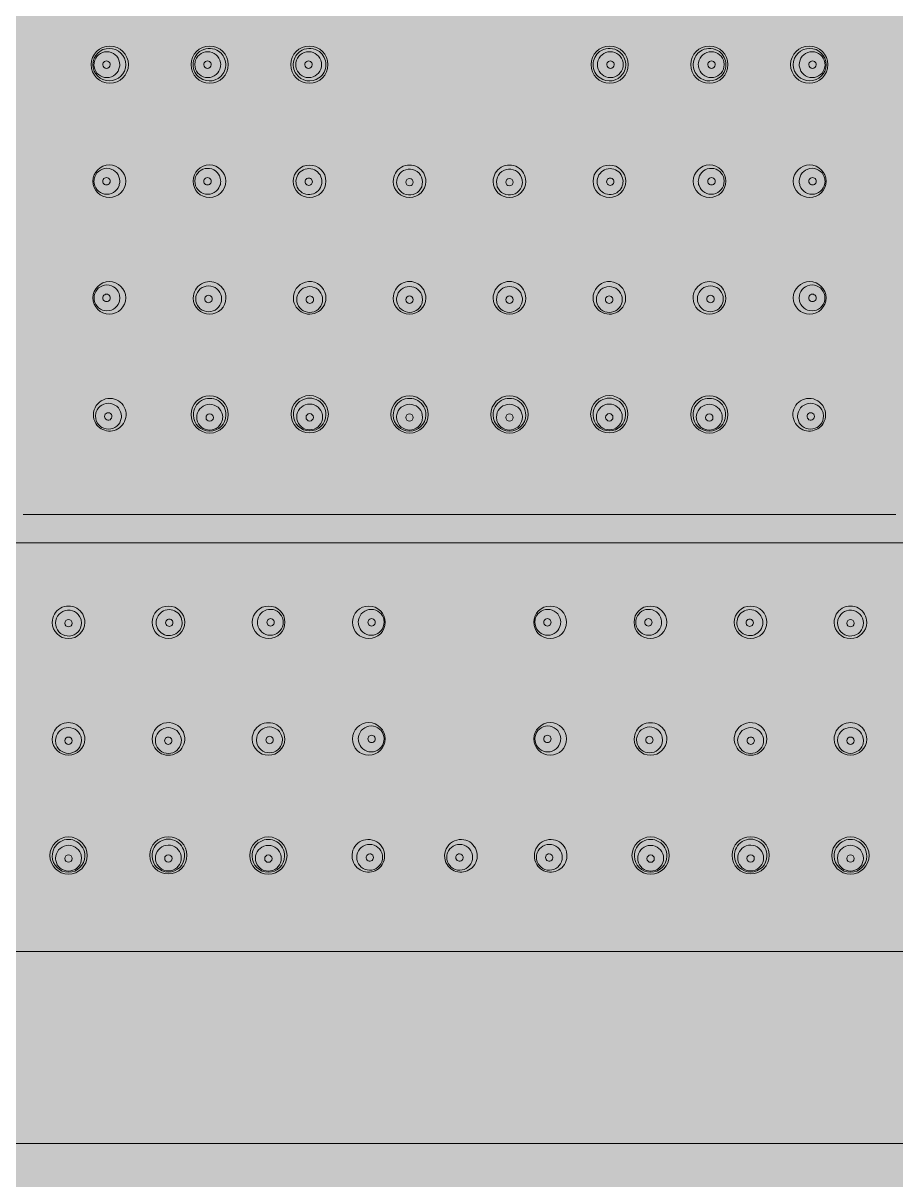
# Model space of a CAD drawing. Header units: metres. Extents: x 8 to 2416, y -346 to 476.
# Drawn here: x 134.5591 to 134.64, y -171.5554 to -171.4482 of the extents above; entities that cross this region are included whole.
import ezdxf

# ---------------------------------------------------------------- set-up
doc = ezdxf.new("R2010")
doc.units = ezdxf.units.M
doc.linetypes.add('0', pattern=[0])
doc.layers.get('0').update_dxf_attribs({"color": 250, "linetype": '0', "lineweight": 20})
doc.layers.add('baños', color=140, linetype='Continuous', lineweight=0)
doc.layers.add('SE-3', color=253, linetype='Continuous', lineweight=5)

# ---------------------------------------------------------------- blocks, each defined once
blk = doc.blocks.new('A$C3bae67db')
at = {"layer": 'baños'}
for p, q in [((0.05953425239812304, 0.05830626942536554), (0.1404660027303066, 0.05830626942536554)), ((0.05795743052766511, 0.05567756672882496), (0.1420428246007646, 0.05567756672882496))]:
    blk.add_line(p, q, dxfattribs=at)
for points in [[(0.2000001275641807, 0.2000000241799569), (1.275641352549428e-07, 0.2000000241799569), (1.275641352549428e-07, 2.417995403902751e-08), (0.2000001275641807, 2.417995403902751e-08)], [(0.1822216636463319, 0.1822215602621071), (0.01777859148198413, 0.1822215602621071), (0.01777859148198413, 0.0177784880978038), (0.1822216636463319, 0.0177784880978038)]]:
    blk.add_lwpolyline(points, close=True, dxfattribs=at)
for centre, radius in [((0.06756904067282221, 0.1000025628189221), 0.001726273626168971), ((0.0768350682250798, 0.1000025628189221), 0.001726273626168971), ((0.08607355345083079, 0.1000025633621178), 0.001726273626168971), ((0.1139267016775989, 0.1000025633621178), 0.001726273626168971), ((0.1231651869033499, 0.1000025628189221), 0.001726273626168971), ((0.1324312144556075, 0.1000025628189221), 0.001726273626168971), ((0.09537011069431856, 0.0891052716333931), 0.0003427381330779128), ((0.1046301444341111, 0.0891052716333931), 0.0003427381330779128), ((0.0768350682250798, 0.0675740050237934), 0.001726273626168971), ((0.0861115584927461, 0.06759639730619682), 0.001726273626168971), ((0.09536712332959496, 0.0675740050237934), 0.001726273626168971), ((0.1046331317988347, 0.0675740050237934), 0.001726273626168971), ((0.1138886966356836, 0.06759639730619682), 0.001726273626168971), ((0.1231651869033499, 0.0675740050237934), 0.001726273626168971), ((0.06374232382266065, 0.04822083048440717), 0.0003427381330779128), ((0.1362579313056553, 0.04822083048440717), 0.0003427381330779128), ((0.06374570612022445, 0.02668658888557829), 0.001726273626168971), ((0.07300127095707332, 0.0267089811679817), 0.001726273626168971), ((0.08227776122473962, 0.02668658888557829), 0.001726273626168971), ((0.1177224939035764, 0.02668658888557829), 0.001726273626168971), ((0.1269989841712427, 0.0267089811679817), 0.001726273626168971), ((0.1362545490080915, 0.02668658888557829), 0.001726273626168971)]:
    blk.add_circle(centre, radius, dxfattribs=at)
for centre, radius, start, end in [((0.06752492246909014, 0.09998721846408642), 0.00152379913724904, 0.4815084169714707, 179.5184915830285), ((0.06729974801027083, 0.1000101427001923), 0.001193729488785252, 359.5143326426547, 160.681163080058), ((0.07680050007337513, 0.1000014306518366), 0.001506514668338149, 126.6365019344265, 180.0534909585633), ((0.07665631512116988, 0.1000060685709556), 0.001197938431549503, 359.8323604302385, 160.4660116733307), ((0.07680935043521231, 0.0999902052850743), 0.00152080370815291, 62.66042759306035, 126.6516953464654), ((0.0768158139161983, 0.1000000324133552), 0.001509106328667489, 15.44699995191785, 62.70706108587409), ((0.08609280775971229, 0.1000000329565509), 0.001509106328667489, 117.2929389141259, 164.5530000480822), ((0.08601186279378226, 0.1000060691141798), 0.001197938431549503, 19.53398832666936, 180.1676395697615), ((0.08609927124069827, 0.09999020582829843), 0.00152080370815291, 53.34830465353465, 117.3395724069396), ((0.08610812160253545, 0.1000014311950324), 0.001506514668338149, 359.9465090414367, 53.3634980655735), ((0.1138921335258942, 0.1000014311950324), 0.001506514668338149, 126.6365019344265, 180.0534909585633), ((0.1139883923346474, 0.1000060691141798), 0.001197938431549503, 359.8323604302385, 160.4660116733307), ((0.1139009838877314, 0.09999020582829843), 0.00152080370815291, 62.66042759306035, 126.6516953464654), ((0.1139074473687174, 0.1000000329565509), 0.001509106328667489, 15.44699995191785, 62.70706108587409), ((0.1231844412122314, 0.1000000324133552), 0.001509106328667489, 117.2929389141259, 164.5530000480822), ((0.1233439400072598, 0.1000060685709556), 0.001197938431549503, 19.53398832666936, 180.1676395697615), ((0.1231909046932174, 0.0999902052850743), 0.00152080370815291, 53.34830465353465, 117.3395724069396), ((0.1231997550550545, 0.1000014306518366), 0.001506514668338149, 359.9465090414367, 53.3634980655735), ((0.1324753326595669, 0.09998721846408642), 0.00152379913724904, 0.4815084169714707, 179.5184915830285), ((0.1327005071181588, 0.1000101427001923), 0.001193729488785252, 19.31883691994197, 180.4856673573453), ((0.06752492246909014, 0.1000179995156927), 0.001523851350039296, 180.6758761340693, 359.3241238659307), ((0.0672976013526636, 0.09999550554436354), 0.001194191915340333, 179.7832012068268, 340.6623966942979), ((0.06733929721934828, 0.09999552636644893), 0.001235887417606161, 160.6482721695431, 179.7914807641896), ((0.06726274891474304, 0.1000045086041936), 0.0003407503923429775, 359.2459407059762, 180.7540592940236), ((0.06726274891474304, 0.1000005923474347), 0.0003407213562947965, 180.0955432162111, 359.9044567837889), ((0.06728559987385552, 0.1000025060600578), 0.001207837290240649, 340.537568001467, 359.8822677890739), ((0.07680047862771744, 0.1000036135259492), 0.001506496842203655, 180.1365117840078, 235.2142598131893), ((0.0766619757325202, 0.1000025931878596), 0.001204436081000226, 160.4002387764176, 180.1222094087611), ((0.07665547595178168, 0.09999905347057592), 0.001197933953633447, 179.9535721002179, 340.4661922248824), ((0.0766313511673502, 0.1000034532294691), 0.0003418063086853633, 359.4251909468629, 180.574809053137), ((0.0766313511673502, 0.1000016607745167), 0.0003417930261405343, 180.2743482528581, 359.7256517471419), ((0.07664981364308687, 0.1000025335788948), 0.001204434782080665, 340.4002334721913, 0.001426747796174793), ((0.07682200609218626, 0.100002391987168), 0.001502509496179472, 325.0549561738853, 15.42316380291073), ((0.08608661558372432, 0.1000023925303921), 0.001502509496179472, 164.5768361970892, 214.9450438261147), ((0.08601836427186527, 0.1000025341220905), 0.001204434782080665, 179.9985732522038, 199.5997665278087), ((0.08601270196317046, 0.09999905401377163), 0.001197933953633447, 199.5338077751176, 0.04642789978211763), ((0.0860008266408272, 0.1000034537726933), 0.0003418063086853633, 359.4251909468629, 180.574809053137), ((0.0860008266408272, 0.1000016613177408), 0.0003417930261405343, 180.2743482528581, 359.7256517471419), ((0.08610814304819314, 0.1000036140691734), 0.001506496842203655, 304.7857401868107, 359.8634882159906), ((0.08600620218243193, 0.1000025937310554), 0.001204436081000226, 359.8777905912389, 19.59976122358242), ((0.1138921120802365, 0.1000036140691734), 0.001506496842203655, 180.1365117840078, 235.2142598131893), ((0.1139940529459977, 0.1000025937310554), 0.001204436081000226, 160.4002387764176, 180.1222094087611), ((0.1139875531652592, 0.09999905401377163), 0.001197933953633447, 179.9535721002179, 340.4661922248824), ((0.1139994284876025, 0.1000034537726933), 0.0003418063086853633, 359.4251909468629, 180.574809053137), ((0.1139994284876025, 0.1000016613177408), 0.0003417930261405343, 180.2743482528581, 359.7256517471419), ((0.1139818908565644, 0.1000025341220905), 0.001204434782080665, 340.4002334721913, 0.001426747796174793), ((0.1139136395447053, 0.1000023925303921), 0.001502509496179472, 325.0549561738853, 15.42316380291073), ((0.1231782490362434, 0.100002391987168), 0.001502509496179472, 164.5768361970892, 214.9450438261147), ((0.1233504414853428, 0.1000025335788948), 0.001204434782080665, 179.9985732522038, 199.5997665278087), ((0.1233447791768754, 0.09999905347057592), 0.001197933953633447, 199.5338077751176, 0.04642789978211763), ((0.1233689039610795, 0.1000034532294691), 0.0003418063086853633, 359.4251909468629, 180.574809053137), ((0.1233689039610795, 0.1000016607745167), 0.0003417930261405343, 180.2743482528581, 359.7256517471419), ((0.1231997765007122, 0.1000036135259492), 0.001506496842203655, 304.7857401868107, 359.8634882159906), ((0.1233382793959095, 0.1000025931878596), 0.001204436081000226, 359.8777905912389, 19.59976122358242), ((0.1324753326595669, 0.1000179995156927), 0.001523851350039296, 180.6758761340693, 359.3241238659307), ((0.1327146552545742, 0.1000025060600578), 0.001207837290240649, 180.1177322109262, 199.462431998533), ((0.1327026537757661, 0.09999550554436354), 0.001194191915340333, 199.3376033057018, 0.2167987931731728), ((0.1327375062136866, 0.1000045086041936), 0.0003407503923429775, 359.2459407059762, 180.7540592940236), ((0.1327375062136866, 0.1000005923474347), 0.0003407213562947965, 180.0955432162111, 359.9044567837889), ((0.1326609579090814, 0.09999552636644893), 0.001235887417606161, 0.2085192358103739, 19.35172783045692), ((0.07680913716711757, 0.1000129524994904), 0.001519107682017091, 235.1470028587918, 325.0064798470243), ((0.08609948450879301, 0.1000129530427145), 0.001519107682017091, 214.9935201529758, 304.8529971412081), ((0.1139007706196367, 0.1000129530427145), 0.001519107682017091, 235.1470028587918, 325.0064798470243), ((0.1231911179613121, 0.1000129524994904), 0.001519107682017091, 214.9935201529758, 304.8529971412081), ((0.06752527882002823, 0.08917733031159258), 0.001523801172583426, 0.5747514779052038, 179.4262465459042), ((0.06730058426768437, 0.08919975367322053), 0.001193765215403577, 359.6365954075218, 160.6779287406165), ((0.07680929635802158, 0.08918567323299698), 0.001515209523409549, 0.2469365196410936, 179.7554027190644), ((0.07665732812273518, 0.0891941807547525), 0.001198002774692498, 4.349572792468204, 160.4590152359306), ((0.08610443643209464, 0.08918427319206756), 0.001515209523409549, 0.244597280935595, 179.7530634803589), ((0.08603850400498914, 0.08917485403923564), 0.001195045438537086, 21.80722765049478, 157.7672225745089), ((0.0953673287696688, 0.0891897944403226), 0.001508196546264781, 359.5063520397071, 180.4925711315599), ((0.0953710932307672, 0.08911670710454445), 0.001200198361899698, 180.0407498063049, 160.2387492971683), ((0.1046329263587609, 0.0891897944403226), 0.001508196546264781, 359.5074288684401, 180.4936479602929), ((0.1046291618976625, 0.08911670710454445), 0.001200198361899698, 19.76125070283169, 359.9592501936951), ((0.113895818696335, 0.08918427319206756), 0.001515209523409549, 0.2469365196410936, 179.7554027190644), ((0.1139617511234405, 0.08917485403923564), 0.001195045438537086, 22.2327774254911, 158.1927723495052), ((0.1231909587704081, 0.08918567323299698), 0.001515209523409549, 0.244597280935595, 179.7530634803589), ((0.1233429270056945, 0.0891941807547525), 0.001198002774692498, 19.54098476406944, 175.6504272075318), ((0.1324749763084014, 0.08917733031159258), 0.001523801172583426, 0.5737534540958034, 179.4252485220948), ((0.1326996708607453, 0.08919975367322053), 0.001193765215403577, 19.32207125938354, 180.3634045924782), ((0.06752527855149992, 0.08920814127750276), 0.001523803867774046, 180.5847748674714, 359.4162231563053), ((0.06729877940477991, 0.08918466896670196), 0.001193765217027741, 179.636596389109, 340.6779286321186), ((0.06731282925346704, 0.08919229810322093), 0.001207791056576054, 160.5363707333084, 180.0027336194925), ((0.06726370329096198, 0.08919407473907626), 0.0003407568798300127, 359.346075732061, 180.3246311100405), ((0.06726369211531846, 0.08919018572040471), 0.0003407458622599414, 179.6707068420732, 359.9999999999364), ((0.06728653441490451, 0.08919212453655945), 0.001207791059114692, 340.5363707599155, 0.002732610598238034), ((0.07680929608221732, 0.08919918448349762), 0.001515211808342921, 180.2663152946292, 359.7360239440766), ((0.07665652931444811, 0.08918731661173496), 0.001198002720139636, 179.8324281218217, 340.459017457677), ((0.07666289127263326, 0.08919085208759014), 0.001204359554630129, 160.3983028553304, 180.0015083034943), ((0.07663254876996461, 0.08919135762729269), 0.0003418119665338834, 359.8484264500146, 180.1447206987231), ((0.07663254866423586, 0.08918959001353954), 0.0003418119665339049, 179.8484264500145, 0.1447206987231602), ((0.07664612589400122, 0.08919191523292369), 0.001209345381516621, 340.4185567370939, 4.416346836907331), ((0.08610443670789891, 0.0891977844425682), 0.001515211808342921, 180.2639760559234, 359.7336847053708), ((0.08603844434941266, 0.08915878990091386), 0.001201160736598691, 157.0568312886519, 212.9165601568608), ((0.08602225556199983, 0.08915283907781912), 0.0003418119665338834, 359.8552793012769, 180.1515735499855), ((0.08602225566772859, 0.0891510714640944), 0.0003418119665339049, 179.8552793012768, 0.1515735499854856), ((0.08603844435623387, 0.08915878990261916), 0.001201160729709154, 351.2970901245022, 22.51761903481964), ((0.09536732874329346, 0.08918700170280403), 0.001508175096699564, 180.3864785172691, 359.6124446539787), ((0.09529917106959829, 0.08913625529719837), 0.001128460337495796, 160.0025846814546, 181.0359251744131), ((0.1046329263851362, 0.08918700170280403), 0.001508175096699564, 180.3875553460212, 359.6135214827309), ((0.1047010840588314, 0.08913625529719837), 0.001128460337495796, 358.9640748255869, 19.99741531854547), ((0.1138958184205308, 0.0891977844425682), 0.001515211808342921, 180.2663152946292, 359.7360239440766), ((0.1139618107721958, 0.08915878990261916), 0.001201160729709154, 157.4823809651803, 188.7029098754976), ((0.1139779994607011, 0.0891510714640944), 0.0003418119665339049, 179.8484264500145, 0.1447206987231602), ((0.1139779995664298, 0.08915283907781912), 0.0003418119665338834, 359.8484264500146, 180.1447206987231), ((0.113961810779017, 0.08915878990091386), 0.001201160736598691, 327.0834398431392, 22.94316871134812), ((0.1231909590462124, 0.08919918448349762), 0.001515211808342921, 180.2639760559234, 359.7336847053708), ((0.1233541292344285, 0.08919191523292369), 0.001209345381516621, 175.5836531630927, 199.5814432629045), ((0.1233437258139816, 0.08918731661173496), 0.001198002720139636, 199.5409825423229, 0.1675718781782871), ((0.1233677063584651, 0.08919135762729269), 0.0003418119665338834, 359.8552793012769, 180.1515735499855), ((0.1233677064641938, 0.08918959001353954), 0.0003418119665339049, 179.8552793012768, 0.1515735499854856), ((0.1233373638557964, 0.08919085208759014), 0.001204359554630129, 359.9984916965058, 19.6016971446696), ((0.1324749765769297, 0.08920814127750276), 0.001523803867774046, 180.5837768436947, 359.4152251325286), ((0.1327137207135252, 0.08919212453655945), 0.001207791059114692, 179.9972673894018, 199.4636292400845), ((0.1327014757236498, 0.08918466896670196), 0.001193765217027741, 199.3220713678814, 0.3634036108910048), ((0.1327365518374677, 0.08919407473907626), 0.0003407568798300127, 359.6753688899595, 180.6539242679389), ((0.1327365630131112, 0.08919018572040471), 0.0003407458622599414, 180.0000000000635, 0.3292931579268081), ((0.13268742587519, 0.08919229810322093), 0.001207791056576054, 359.9972663805075, 19.46362926669158), ((0.08603844434895791, 0.08915878990125492), 0.001201160737011495, 212.9165601055092, 351.2970902225019), ((0.1139618107794718, 0.08915878990125492), 0.001201160737011495, 188.7029097774981, 327.0834398944908), ((0.06752622073366865, 0.0783676869765415), 0.001523560504830024, 0.5584262577229699, 179.4438626310407), ((0.06730323483333223, 0.07838901595476244), 0.001193893552601191, 359.6382842799194, 160.6700129615116), ((0.07682554912815931, 0.07837585614284848), 0.001510635915196017, 359.5106951228642, 180.5562638595077), ((0.07673669497097535, 0.07829296384556272), 0.001200943033476937, 359.9331528515922, 160.1968952919805), ((0.08610270852994972, 0.07839207688228811), 0.001507949430811743, 358.7861149333493, 167.2863113225147), ((0.08610787517994822, 0.07822999281943765), 0.001200943033476937, 19.80310470801955, 180.0668471484078), ((0.09536749553893742, 0.07839150085185764), 0.001508573317714411, 358.8207356911439, 181.1783762100055), ((0.09536814589654341, 0.07823566580440655), 0.00120197248215199, 0.1605960866830021, 160.2331046607045), ((0.1046327595894923, 0.07839150085185764), 0.001508573317714411, 358.8216237899945, 181.1792643088561), ((0.1046321092318863, 0.07823566580440655), 0.00120197248215199, 19.76689533929529, 179.839403913317), ((0.1138975465984799, 0.07839207688228811), 0.001507949430811743, 12.71368867748525, 181.2138850666507), ((0.1138923799484814, 0.07822999281943765), 0.001200943033476937, 359.9331528515922, 160.1968952919805), ((0.1231747060002704, 0.07837585614284848), 0.001510635915196017, 359.4437361404923, 180.4893048771358), ((0.1232635601574543, 0.07829296384556272), 0.001200943033476937, 19.80310470801955, 180.0668471484078), ((0.132474034394761, 0.0783676869765415), 0.001523560504830024, 0.5561373689593011, 179.441573742277), ((0.1326970202950974, 0.07838901595476244), 0.001193893552601191, 19.32998703848845, 180.3617157200807), ((0.0675262201329474, 0.0783977629684145), 0.001523564837230641, 180.5749321923367, 359.4273566964525), ((0.06730147437173173, 0.07837419070545337), 0.00119389333313216, 179.6410510969565, 340.6700218788732), ((0.06731527943469473, 0.07838172810874511), 0.00120767496975197, 160.5328952513857, 180.002746965788), ((0.06726664149067574, 0.07837950938019134), 0.0003407760450880885, 179.6740150187168, 0.3195815854410826), ((0.06726664170508911, 0.0783833489728849), 0.0003407760450881728, 359.6740150186533, 180.3195815855062), ((0.0672894296246227, 0.07838147879927959), 0.001207674969753276, 340.5328952600327, 0), ((0.07682554874776315, 0.07837650696605891), 0.001510641993610608, 180.5809473250861, 359.4860116572814), ((0.07673755557897266, 0.07829406342468559), 0.001200928035992184, 179.92580103304, 340.1673369226742), ((0.07673634930023354, 0.07829561864559054), 0.00119972075021922, 160.3105915023508, 180), ((0.07672299392032755, 0.07828035006203748), 0.0003424123588572697, 359.9019781301491, 179.907487058293), ((0.0767229938655305, 0.07828031713778927), 0.0003424123588573842, 179.9019778471349, 359.9074873413071), ((0.07673791822156772, 0.07829149877172625), 0.001199718968097798, 340.2766783095563, 0.003053155092960894), ((0.08610123918919044, 0.07838004721005376), 0.001509211767642307, 166.828532229629, 359.243894026229), ((0.08612157623059602, 0.078217379035884), 0.0003424123588572697, 0.09251294170702966, 180.0980218698508), ((0.08610822085069003, 0.07823264761946547), 0.00119972075021922, 0, 19.68940849764915), ((0.09536749544457734, 0.07837916770522924), 0.001508369991397104, 180.7099927432195, 359.2891192542868), ((0.09536296503841868, 0.0782389326812094), 0.001195992791243886, 160.2964487053673, 179.9991928352202), ((0.09536871337598996, 0.0782146922411684), 0.0003427171174496419, 0.1454795033560317, 179.8585834045856), ((0.1046327596838523, 0.07837916770522924), 0.001508369991397104, 180.7108807457132, 359.2900072567805), ((0.1046315417524397, 0.0782146922411684), 0.0003427171174496419, 0.1414165954143968, 179.854520496644), ((0.104637290090011, 0.0782389326812094), 0.001195992791243886, 0.0008071647797915169, 19.70355129463271), ((0.1138990159392392, 0.07838004721005376), 0.001509211767642307, 180.756105973771, 13.17146777037103), ((0.1138920342777396, 0.07823264761946547), 0.00119972075021922, 160.3105915023508, 180), ((0.1138786788978337, 0.078217379035884), 0.0003424123588572697, 359.9019781301491, 179.907487058293), ((0.1231747063806665, 0.07837650696605891), 0.001510641993610608, 180.5139883427186, 359.4190526749139), ((0.1232623369068619, 0.07829149877172625), 0.001199718968097798, 179.996946844907, 199.7233216904437), ((0.123262699549457, 0.07829406342468559), 0.001200928035992184, 199.8326630773257, 0.07419896695995848), ((0.1232772612081021, 0.07828035006203748), 0.0003424123588572697, 0.09251294170702966, 180.0980218698508), ((0.1232772612628992, 0.07828031713778927), 0.0003424123588573842, 180.0925126586928, 0.09802215286506169), ((0.1232639058281961, 0.07829561864559054), 0.00119972075021922, 0, 19.68940849764915), ((0.1324740349954823, 0.0783977629684145), 0.001523564837230641, 180.5726433035458, 359.4250678076634), ((0.1327108255040343, 0.07838147879927959), 0.001207674969753276, 180, 199.4671047399674), ((0.1326987807566979, 0.07837419070545337), 0.00119389333313216, 199.3299781211269, 0.3589489030434814), ((0.1327336134233406, 0.0783833489728849), 0.0003407760450881728, 359.6804184144938, 180.3259849813467), ((0.1327336136377539, 0.07837950938019134), 0.0003407760450880885, 179.6804184145589, 0.3259849812831996), ((0.1326849756937349, 0.07838172810874511), 0.00120767496975197, 359.997253034212, 19.4671047486143), ((0.08610665192958322, 0.07822852774560118), 0.001199718968097798, 179.996946844907, 199.7233216904437), ((0.08610701457195091, 0.07823109239856052), 0.001200928035992184, 199.8326630773257, 0.07419896695995848), ((0.08612157628539308, 0.0782173461116642), 0.0003424123588573842, 180.0925126586928, 0.09802215286506169), ((0.0953689405916407, 0.07824231153565364), 0.001201973046303671, 180.1602606542315, 340.0846719199311), ((0.09536871331505381, 0.07821640832047905), 0.000342717117449731, 180.1454795032274, 359.8585834046492), ((0.0953741167763269, 0.0782390521825036), 0.001195996880989198, 340.1470106921285, 359.9991694389859), ((0.1046261383523301, 0.0782390521825036), 0.001195996880989198, 180.0008305610141, 199.8529893078715), ((0.104631314536789, 0.07824231153565364), 0.001201973046303671, 199.915328080069, 359.8397393457685), ((0.1046315418133759, 0.07821640832047905), 0.000342717117449731, 180.1414165953509, 359.8545204967726), ((0.1138932405564788, 0.07823109239856052), 0.001200928035992184, 179.92580103304, 340.1673369226742), ((0.1138786788430366, 0.0782173461116642), 0.0003424123588573842, 179.9019778471349, 359.9074873413071), ((0.1138936031990738, 0.07822852774560118), 0.001199718968097798, 340.2766783095563, 0.003053155092960894), ((0.06757577863658071, 0.06754246966197996), 0.001521988814155353, 80.54815256121562, 211.633336167478), ((0.06757360806199131, 0.0675587707196641), 0.001506273214753162, 319.5304199536451, 80.36488295535518), ((0.07683599266800911, 0.06755994871695492), 0.001508967363600021, 357.8229479661159, 182.0301807567156), ((0.08611063404958941, 0.06758234099935834), 0.001508967363600021, 357.9698192432843, 182.1770520338841), ((0.09536732375926249, 0.06756132956913774), 0.001508910434373833, 357.9993150835641, 182.0003996025396), ((0.1046329313691672, 0.06756132956913774), 0.001508910434373833, 357.9996003974603, 182.0006849164359), ((0.1138896210788403, 0.06758234099935834), 0.001508967363600021, 357.8229479661159, 182.0301807567156), ((0.1231642624604206, 0.06755994871695492), 0.001508967363600021, 357.9698192432843, 182.1770520338841), ((0.1324266470664384, 0.0675587707196641), 0.001506273214753162, 99.63511704464473, 220.4695800463546), ((0.132424476491849, 0.06754246966197996), 0.001521988814155353, 328.3666638325218, 99.45184743878438), ((0.06744492393198698, 0.06741844311735434), 0.00119617823364954, 160.3514577205625, 180.0058689435308), ((0.06744739869321847, 0.06741161615038749), 0.001200817506817739, 359.9068270054257, 160.0843865683467), ((0.06742947758010587, 0.06739314287329279), 0.0003417448353014675, 143.4591566175692, 215.8037251876988), ((0.06742879027405024, 0.0673927519154276), 0.0003414261719296849, 69.53359209067591, 143.3377727266896), ((0.06742884736917176, 0.06739080462619285), 0.0003432313649668054, 353.593148223272, 69.65618205706909), ((0.07682412820707896, 0.06732174835760674), 0.001188687084480606, 160.3205009243842, 179.9977989997734), ((0.0768361336767498, 0.06731439095414515), 0.001202472454991783, 0.3589689066509878, 160.1830485852777), ((0.07683718328979694, 0.06728423467964006), 0.0003427216785175545, 0.3316643734356975, 179.6745511584029), ((0.0861104930410761, 0.06733678323654857), 0.001202472454991783, 19.81695141472233, 179.641031093349), ((0.08610944342802895, 0.0673066269620719), 0.0003427216785175545, 0.325448841597066, 179.6683356265643), ((0.08612249851051956, 0.06734414064001015), 0.001188687084480606, 0.002201000226615922, 19.67949907561579), ((0.09535497519681257, 0.06732625400791648), 0.001188978101211688, 160.3206322798199, 179.9979251928167), ((0.09536676056376336, 0.06731936279231121), 0.001202398407140004, 0.3318408663501854, 160.2005550083285), ((0.09536760711961279, 0.06728917523130207), 0.0003427214496676189, 0.3212440237048805, 179.6801582375024), ((0.1046334945648937, 0.06731936279231121), 0.001202398407140004, 19.79944499167146, 179.6681591336499), ((0.1046326480088169, 0.06728917523130207), 0.0003427214496676189, 0.319841762497594, 179.6787559762952), ((0.1046452799316171, 0.06732625400791648), 0.001188978101211688, 0.002074807183306674, 19.67936772018006), ((0.1138777566179101, 0.06734414064001015), 0.001188687084480606, 160.3205009243842, 179.9977989997734), ((0.1138897620873536, 0.06733678323654857), 0.001202472454991783, 0.3589689066509878, 160.1830485852777), ((0.1138908117004007, 0.0673066269620719), 0.0003427216785175545, 0.3316643734356975, 179.6745511584029), ((0.1231641214516799, 0.06731439095414515), 0.001202472454991783, 19.81695141472233, 179.641031093349), ((0.1231630718386327, 0.06728423467964006), 0.0003427216785175545, 0.325448841597066, 179.6683356265643), ((0.1231761269213507, 0.06732174835760674), 0.001188687084480606, 0.002201000226615922, 19.67949907561579), ((0.1325528564352112, 0.06741161615038749), 0.001200817506817739, 19.91561343165329, 180.0931729945744), ((0.1325714077592579, 0.06739080462619285), 0.0003432313649668054, 110.3438179429309, 186.4068517767278), ((0.1325714648543794, 0.0673927519154276), 0.0003414261719296849, 36.66222727331041, 110.4664079093241), ((0.1325707775483238, 0.06739314287329279), 0.0003417448353014675, 324.1962748123012, 36.54084338243083), ((0.1325553311964427, 0.06741844311735434), 0.00119617823364954, 359.9941310564691, 19.64854227943749), ((0.06744956593814777, 0.06741637321754723), 0.001200821812368165, 179.9070834077331, 340.0164505868464), ((0.06755888616902439, 0.06754782574898144), 0.001510474982378461, 212.1423970633515, 320.2087241241978), ((0.06743122423284831, 0.06739365621933047), 0.0003434622621792048, 215.7027211554143, 279.638193328027), ((0.06743161916568852, 0.06739068123007286), 0.000340463161306216, 279.6564916593664, 353.5617333049892), ((0.06745204315046749, 0.06740953993729448), 0.001196171468180108, 340.2835028898117, 0.005914314197119606), ((0.07683595447673497, 0.06753015113638838), 0.001508167584307319, 180.8988493815665, 359.0998149017747), ((0.07683789637843574, 0.06732932927223345), 0.001202478864778748, 180.359042434974, 339.950480320251), ((0.07683718307652043, 0.06728816526076997), 0.0003427216785174244, 180.3316643732419, 359.6745511585951), ((0.07684987977717128, 0.06732197217404945), 0.001188702755491038, 340.0855827822089, 359.9977080007025), ((0.08611067224109092, 0.06755254341882022), 0.001508167584307319, 180.9001850982251, 359.1011506184335), ((0.08609674694065461, 0.06734436445645287), 0.001188702755491038, 180.0022919992975, 199.9144172177909), ((0.08610873033916278, 0.06735172155466529), 0.001202478864778748, 200.049519679749, 359.640957565026), ((0.08610944364107809, 0.06731055754317339), 0.0003427216785174244, 180.3254488414049, 359.6683356267581), ((0.09536732368673029, 0.06753224788808865), 0.001508175294152605, 180.8961877184803, 359.1035269676771), ((0.09536844225425511, 0.06733361572710095), 0.001202467430117421, 180.3487255595719, 339.9526601246038), ((0.09536760707254643, 0.06729300994097542), 0.0003427214496652206, 180.3212439525, 359.6801583086421), ((0.09538014580965637, 0.0673263715315997), 0.001188992995398989, 340.0872666414435, 359.9978397821129), ((0.1046329314416994, 0.06753224788808865), 0.001508175294152605, 180.8964730323229, 359.1038122815197), ((0.1046201093187733, 0.0673263715315997), 0.001188992995398989, 180.0021602178871, 199.9127333585565), ((0.1046318128741746, 0.06733361572710095), 0.001202467430117421, 200.0473398753963, 359.651274440428), ((0.1046326480558832, 0.06729300994097542), 0.0003427214496652206, 180.3198416913579, 359.6787560475), ((0.1138895828873387, 0.06755254341882022), 0.001508167584307319, 180.8988493815665, 359.0998149017747), ((0.1138915247892669, 0.06735172155466529), 0.001202478864778748, 180.359042434974, 339.950480320251), ((0.1138908114873516, 0.06731055754317339), 0.0003427216785174244, 180.3316643732419, 359.6745511585951), ((0.1139035081880024, 0.06734436445645287), 0.001188702755491038, 340.0855827822089, 359.9977080007025), ((0.1231643006516947, 0.06753015113638838), 0.001508167584307319, 180.9001850982251, 359.1011506184335), ((0.1231503753512584, 0.06732197217404945), 0.001188702755491038, 180.0022919992975, 199.9144172177909), ((0.1231623587499939, 0.06732932927223345), 0.001202478864778748, 200.049519679749, 359.640957565026), ((0.1231630720519092, 0.06728816526076997), 0.0003427216785174244, 180.3254488414049, 359.6683356267581), ((0.1324413689594053, 0.06754782574898144), 0.001510474982378461, 219.7912758758021, 327.8576029366483), ((0.1325482119779622, 0.06740953993729448), 0.001196171468180108, 179.9940856858028, 199.7164971101882), ((0.1325506891902819, 0.06741637321754723), 0.001200821812368165, 199.9835494131534, 0.09291659226688478), ((0.1325686359629685, 0.06739068123007286), 0.000340463161306216, 186.4382666950108, 260.3435083406337), ((0.1325690308955814, 0.06739365621933047), 0.0003434622621792048, 260.361806671973, 324.2972788445857), ((0.0637451057473104, 0.04830535329136509), 0.001508196546264781, 359.5074288684401, 180.4936479602929), ((0.063741341286212, 0.04823226595558694), 0.001200198361899698, 19.76125070283169, 359.9592501936951), ((0.07300799808488456, 0.04829983204311006), 0.001515209523409549, 0.2469365196410936, 179.7554027190644), ((0.07307393051199007, 0.04829041289027813), 0.001195045438537086, 22.2327774254911, 158.1927723495052), ((0.08230313815895762, 0.04830123208403947), 0.001515209523409549, 0.244597280935595, 179.7530634803589), ((0.08245510639424403, 0.04830973960579499), 0.001198002774692498, 19.54098476406944, 175.6504272075318), ((0.09158715569695097, 0.04829288916263508), 0.001523801172583426, 0.5737534540958034, 179.4252485220948), ((0.09181185024929484, 0.04831531252426302), 0.001193765215403577, 19.32207125938375, 180.3634045924782), ((0.108413099431365, 0.04829288916263508), 0.001523801172583426, 0.5747514779052038, 179.4262465459042), ((0.1081884048790211, 0.04831531252426302), 0.001193765215403577, 359.6365954075218, 160.6779287406167), ((0.1176971169693584, 0.04830123208403947), 0.001515209523409549, 0.2469365196410936, 179.7554027190644), ((0.117545148734072, 0.04830973960579499), 0.001198002774692498, 4.349572792468204, 160.4590152359306), ((0.1269922570434314, 0.04829983204311006), 0.001515209523409549, 0.244597280935595, 179.7530634803589), ((0.1269263246163259, 0.04829041289027813), 0.001195045438537086, 21.80722765049478, 157.7672225745089), ((0.1362551493810056, 0.04830535329136509), 0.001508196546264781, 359.5063520397071, 180.4925711315599), ((0.136258913842104, 0.04823226595558694), 0.001200198361899698, 180.0407498063049, 160.2387492971683), ((0.06374510577368575, 0.04830256055384652), 0.001508175096699564, 180.3875553460212, 359.6135214827309), ((0.06381326344738092, 0.04825181414821245), 0.001128460337495796, 358.9640748255869, 19.99741531854547), ((0.0730079978090803, 0.0483133432936107), 0.001515211808342921, 180.2663152946292, 359.7360239440766), ((0.07307399016074534, 0.04827434875366166), 0.001201160729709154, 157.4823809651806, 188.7029098754977), ((0.07309017895497938, 0.04826839792886162), 0.0003418119665338834, 359.8484264500146, 180.1447206987231), ((0.07309017884925062, 0.04826663031510847), 0.0003418119665339049, 179.8484264500145, 0.1447206987231602), ((0.07307399016756655, 0.04827434875192793), 0.001201160736598691, 327.0834398431394, 22.94316871134834), ((0.08230313843476189, 0.04831474333454011), 0.001515211808342921, 180.2639760559234, 359.7336847053708), ((0.08246630862297799, 0.04830747408396618), 0.001209345381516621, 175.5836531630929, 199.5814432629045), ((0.0824559052025311, 0.04830287546277745), 0.001198002720139636, 199.5409825423227, 0.1675718781782871), ((0.08247988574701459, 0.04830691647830676), 0.0003418119665338834, 359.8552793012769, 180.1515735499855), ((0.08247988585274335, 0.04830514886458204), 0.0003418119665339049, 179.8552793012768, 0.1515735499854856), ((0.08244954324434595, 0.04830641093863264), 0.001204359554630129, 359.9984916965058, 19.6016971446696), ((0.09158715596547928, 0.04832370012851683), 0.001523803867774046, 180.5837768436947, 359.4152251325286), ((0.0918259001020747, 0.04830768338760194), 0.001207791059114692, 179.9972673894018, 199.4636292400843), ((0.0918136551121993, 0.04830022781774446), 0.001193765217027741, 199.3220713678814, 0.3634036108910048), ((0.09184873122601722, 0.04830963359011875), 0.0003407568798300127, 359.6753688899595, 180.6539242679389), ((0.09184874240166074, 0.04830574457144721), 0.0003407458622599414, 180.0000000000635, 0.3292931579268081), ((0.09179960526373954, 0.04830785695426343), 0.001207791056576054, 359.9972663805075, 19.4636292666918), ((0.1084130991628367, 0.04832370012851683), 0.001523803867774046, 180.5847748674714, 359.4162231563053), ((0.1081866000161167, 0.04830022781774446), 0.001193765217027741, 179.636596389109, 340.6779286321186), ((0.1082006498645764, 0.04830785695426343), 0.001207791056576054, 160.5363707333082, 180.0027336194925), ((0.1081515239022988, 0.04830963359011875), 0.0003407568798300127, 359.346075732061, 180.3246311100405), ((0.1081515127266552, 0.04830574457144721), 0.0003407458622599414, 179.6707068420732, 359.9999999999364), ((0.1081743550262413, 0.04830768338760194), 0.001207791059114692, 340.5363707599157, 0.002732610598238034), ((0.1176971166935541, 0.04831474333454011), 0.001515211808342921, 180.2663152946292, 359.7360239440766), ((0.1175443499257849, 0.04830287546277745), 0.001198002720139636, 179.8324281218217, 340.4590174576773), ((0.11755071188397, 0.04830641093863264), 0.001204359554630129, 160.3983028553304, 180.0015083034943), ((0.1175203693813014, 0.04830691647830676), 0.0003418119665338834, 359.8484264500146, 180.1447206987231), ((0.1175203692755726, 0.04830514886458204), 0.0003418119665339049, 179.8484264500145, 0.1447206987231602), ((0.117533946505338, 0.04830747408396618), 0.001209345381516621, 340.4185567370955, 4.416346836907127), ((0.1269922573192357, 0.0483133432936107), 0.001515211808342921, 180.2639760559234, 359.7336847053708), ((0.1269262649607494, 0.04827434875192793), 0.001201160736598691, 157.0568312886517, 212.9165601568606), ((0.1269100761733366, 0.04826839792886162), 0.0003418119665338834, 359.8552793012769, 180.1515735499855), ((0.1269100762790654, 0.04826663031510847), 0.0003418119665339049, 179.8552793012768, 0.1515735499854856), ((0.1269262649675706, 0.04827434875366166), 0.001201160729709154, 351.2970901245022, 22.51761903481942), ((0.1362551493546302, 0.04830256055384652), 0.001508175096699564, 180.3864785172691, 359.6124446539787), ((0.1361869916809351, 0.04825181414821245), 0.001128460337495796, 160.0025846814546, 181.0359251744131), ((0.0730739901680213, 0.04827434875229741), 0.001201160737011495, 188.7029097774981, 327.0834398944905), ((0.1269262649602947, 0.04827434875229741), 0.001201160737011495, 212.9165601055094, 351.2970902225019), ((0.06374493897804179, 0.03750705970290014), 0.001508573317714411, 358.8216237899945, 181.1792643088561), ((0.07300972598702948, 0.0375076357333306), 0.001507949430811743, 12.71368867748525, 181.2138850666507), ((0.0822868853888199, 0.03749141499386255), 0.001510635915196017, 359.4437361404923, 180.4893048771358), ((0.08237573954600386, 0.03740852269660522), 0.001200943033476937, 19.80310470801976, 180.0668471484078), ((0.09158621378331055, 0.037483245827584), 0.001523560504830024, 0.5561373689593011, 179.441573742277), ((0.09180919968364698, 0.03750457480577651), 0.001193893552601191, 19.32998703848845, 180.3617157200807), ((0.1084140413450054, 0.037483245827584), 0.001523560504830024, 0.5584262577229699, 179.4438626310407), ((0.108191055444669, 0.03750457480577651), 0.001193893552601191, 359.6382842799194, 160.6700129615116), ((0.1177133697394961, 0.03749141499386255), 0.001510635915196017, 359.5106951228642, 180.5562638595077), ((0.1176245155823121, 0.03740852269660522), 0.001200943033476937, 359.9331528515922, 160.1968952919803), ((0.1269905291412865, 0.0375076357333306), 0.001507949430811743, 358.7861149333493, 167.2863113225147), ((0.1362553161502742, 0.03750705970290014), 0.001508573317714411, 358.8207356911439, 181.1783762100055), ((0.0637442886204358, 0.03735122465544904), 0.00120197248215199, 19.76689533929529, 179.839403913317), ((0.06374372114098925, 0.03733025109221089), 0.0003427171174496419, 0.1414165954143968, 179.854520496644), ((0.06374946947856053, 0.0373544915322519), 0.001195992791243886, 0.0008071647797915169, 19.70355129463293), ((0.07301119532778877, 0.03749560606109625), 0.001509211767642307, 180.756105973771, 13.17146777037103), ((0.07300421366628917, 0.03734820647050796), 0.00119972075021922, 160.3105915023508, 180), ((0.07300455933703098, 0.03734555167048015), 0.001200943033476937, 359.9331528515922, 160.1968952919807), ((0.07299085828638319, 0.03733293788692649), 0.0003424123588572697, 359.9019781301491, 179.907487058293), ((0.08238944059665165, 0.03739590891305156), 0.0003424123588572697, 0.09251294170702966, 180.0980218698508), ((0.08237608521674566, 0.03741117749663303), 0.00119972075021922, 0, 19.68940849764915), ((0.09184579281189009, 0.0374989078239274), 0.0003407760450881728, 359.6804184144938, 180.3259849813467), ((0.09179715508228448, 0.0374972869597876), 0.00120767496975197, 359.997253034212, 19.4671047486143), ((0.1082031000460315, 0.0374972869597876), 0.00120767496975197, 160.5328952513857, 180.002746965788), ((0.1081544623164259, 0.0374989078239274), 0.0003407760450881728, 359.6740150186533, 180.3195815855062), ((0.1176241699115703, 0.03741117749663303), 0.00119972075021922, 160.3105915023508, 180), ((0.1176108145316643, 0.03739590891305156), 0.0003424123588572697, 359.9019781301491, 179.907487058293), ((0.1269890598005272, 0.03749560606109625), 0.001509211767642307, 166.828532229629, 359.243894026229), ((0.126995695791285, 0.03734555167048015), 0.001200943033476937, 19.80310470801934, 180.0668471484078), ((0.1270093968419328, 0.03733293788692649), 0.0003424123588572697, 0.09251294170702966, 180.0980218698508), ((0.1269960414620268, 0.03734820647050796), 0.00119972075021922, 0, 19.68940849764915), ((0.1362507856497555, 0.0373544915322519), 0.001195992791243886, 160.2964487053675, 179.9991928352202), ((0.1362559665078802, 0.03735122465544904), 0.00120197248215199, 0.1605960866830021, 160.2331046607047), ((0.1362565339873267, 0.03733025109221089), 0.0003427171174496419, 0.1454795033560317, 179.8585834045856), ((0.06374493907240186, 0.03749472655624331), 0.001508369991397104, 180.7108807457132, 359.2900072567805), ((0.06373831774087968, 0.03735461103354609), 0.001195996880989198, 180.0008305610141, 199.8529893078715), ((0.06374349392533851, 0.03735787038669613), 0.001201973046303671, 199.915328080069, 359.8397393457685), ((0.0637437212019254, 0.03733196717152154), 0.000342717117449731, 180.1414165953509, 359.8545204967726), ((0.0730054199450283, 0.03734665124960301), 0.001200928035992184, 179.92580103304, 340.1673369226745), ((0.07299085823158613, 0.03733290496270669), 0.0003424123588573842, 179.9019778471349, 359.9074873413071), ((0.07300578258762336, 0.03734408659664368), 0.001199718968097798, 340.2766783095561, 0.003053155092960894), ((0.08228688576921606, 0.03749206581710141), 0.001510641993610608, 180.5139883427186, 359.4190526749139), ((0.08237451629541148, 0.03740705762276875), 0.001199718968097798, 179.996946844907, 199.7233216904439), ((0.08237487893800655, 0.03740962227572808), 0.001200928035992184, 199.8326630773255, 0.07419896695995848), ((0.08238944065144871, 0.03739587598883176), 0.0003424123588573842, 180.0925126586928, 0.09802215286506169), ((0.0915862143840318, 0.03751332181942857), 0.001523564837230641, 180.5726433035475, 359.4250678076634), ((0.09182300489258388, 0.03749703765032208), 0.001207674969753276, 180, 199.4671047399676), ((0.09181096014524748, 0.03748974955649587), 0.00119389333313216, 199.3299781211269, 0.3589489030434814), ((0.09184579302630347, 0.03749506823120541), 0.0003407760450880885, 179.6804184145589, 0.3259849812831996), ((0.1084140407442842, 0.03751332181942857), 0.001523564837230641, 180.5749321923367, 359.4273566964525), ((0.1081892949830685, 0.03748974955649587), 0.00119389333313216, 179.6410510969565, 340.6700218788732), ((0.1081544621020125, 0.03749506823120541), 0.0003407760450880885, 179.6740150187168, 0.3195815854410826), ((0.1081772502357321, 0.03749703765032208), 0.001207674969753276, 340.5328952600324, 0), ((0.1177133693590999, 0.03749206581710141), 0.001510641993610608, 180.5809473250861, 359.4860116572814), ((0.1176253761903094, 0.03740962227572808), 0.001200928035992184, 179.92580103304, 340.1673369226745), ((0.1176108144768673, 0.03739587598883176), 0.0003424123588573842, 179.9019778471349, 359.9074873413071), ((0.1176257388329045, 0.03740705762276875), 0.001199718968097798, 340.2766783095565, 0.003053155092960894), ((0.1269944725406926, 0.03734408659664368), 0.001199718968097798, 179.996946844907, 199.7233216904439), ((0.1269948351832877, 0.03734665124960301), 0.001200928035992184, 199.8326630773255, 0.07419896695995848), ((0.1270093968967299, 0.03733290496270669), 0.0003424123588573842, 180.0925126586928, 0.09802215286506169), ((0.1362553160559141, 0.03749472655624331), 0.001508369991397104, 180.7099927432195, 359.2891192542868), ((0.1362567612029775, 0.03735787038669613), 0.001201973046303671, 180.1602606542315, 340.0846719199311), ((0.1362565339263906, 0.03733196717152154), 0.000342717117449731, 180.1454795032274, 359.8585834046492), ((0.1362619373874363, 0.03735461103354609), 0.001195996880989198, 340.1470106921285, 359.9991694389859), ((0.06374550569055693, 0.02667391343092262), 0.001508910434373833, 357.9996003974603, 182.0006849164357), ((0.07300219540023001, 0.02669492486114322), 0.001508967363600021, 357.8229479661159, 182.0301807567156), ((0.0822768367818103, 0.02667253257871138), 0.001508967363600021, 357.9698192432843, 182.1770520338841), ((0.0915392213878281, 0.02667135458144898), 0.001506273214753162, 99.63511704464473, 220.4695800463544), ((0.09153705081323871, 0.02665505352376485), 0.001521988814155353, 328.3666638325222, 99.45184743878444), ((0.09985813866762783, 0.02667135458144898), 0.001506273214753162, 99.63511704464473, 220.4695800463544), ((0.09985596809303843, 0.02665505352376485), 0.001521988814155353, 328.3666638325222, 99.45184743878444), ((0.1084632043150773, 0.02665505352376485), 0.001521988814155353, 80.54815256121559, 211.6333361674778), ((0.1084610337404879, 0.02667135458144898), 0.001506273214753162, 319.5304199536455, 80.36488295535524), ((0.1177234183465057, 0.02667253257871138), 0.001508967363600021, 357.8229479661159, 182.0301807567156), ((0.126998059728086, 0.02669492486114322), 0.001508967363600021, 357.9698192432843, 182.1770520338841), ((0.1362547494377591, 0.02667391343092262), 0.001508910434373833, 357.9993150835643, 182.0003996025396), ((0.06374606888628342, 0.02643194665406767), 0.001202398407140004, 19.79944499167147, 179.6681591336499), ((0.06375785425300684, 0.02643883786970136), 0.001188978101211688, 0.002074807183306674, 19.67936772018027), ((0.07299033093929985, 0.02645672450179504), 0.001188687084480606, 160.3205009243844, 179.9977989997734), ((0.07300233640874332, 0.02644936709833345), 0.001202472454991783, 0.3589689066509878, 160.1830485852777), ((0.08227669577306962, 0.02642697481593004), 0.001202472454991783, 19.81695141472233, 179.641031093349), ((0.08228870124274046, 0.0264343322193632), 0.001188687084480606, 0.002201000226615922, 19.679499075616), ((0.09166543075660094, 0.02652420001217237), 0.001200817506817739, 19.9156134316533, 180.0931729945744), ((0.09168398208064765, 0.02650338848794931), 0.0003432313649668054, 110.3438179429309, 186.4068517767278), ((0.09168403917576917, 0.02650533577721248), 0.0003414261719296849, 36.66222727331041, 110.4664079093242), ((0.09166790551783244, 0.02653102697913923), 0.00119617823364954, 359.9941310564691, 19.64854227943771), ((0.09998434803640066, 0.02652420001217237), 0.001200817506817739, 19.9156134316533, 180.0931729945744), ((0.1000028993604474, 0.02650338848794931), 0.0003432313649668054, 110.3438179429309, 186.4068517767278), ((0.1000029564555689, 0.02650533577721248), 0.0003414261719296849, 36.66222727331041, 110.4664079093242), ((0.09998682279763216, 0.02653102697913923), 0.00119617823364954, 359.9941310564691, 19.64854227943771), ((0.1083323496104835, 0.02653102697913923), 0.00119617823364954, 160.3514577205623, 180.0058689435308), ((0.108334824371715, 0.02652420001217237), 0.001200817506817739, 359.9068270054257, 160.0843865683467), ((0.1083162159525468, 0.02650533577721248), 0.0003414261719296849, 69.53359209067582, 143.3377727266896), ((0.1083162730476683, 0.02650338848794931), 0.0003432313649668054, 353.5931482232722, 69.65618205706906), ((0.1177115538855755, 0.0264343322193632), 0.001188687084480606, 160.320500924384, 179.9977989997734), ((0.1177235593552464, 0.02642697481593004), 0.001202472454991783, 0.3589689066509878, 160.1830485852777), ((0.1269979187195727, 0.02644936709833345), 0.001202472454991783, 19.81695141472233, 179.641031093349), ((0.1270099241890161, 0.02645672450179504), 0.001188687084480606, 0.002201000226615922, 19.67949907561558), ((0.1362424008753091, 0.02643883786970136), 0.001188978101211688, 160.3206322798197, 179.9979251928167), ((0.1362541862420326, 0.02643194665406767), 0.001202398407140004, 0.3318408663501854, 160.2005550083285), ((0.06374550576308913, 0.02664483174987353), 0.001508175294152605, 180.8964730323229, 359.1038122815197), ((0.06373268364016305, 0.02643895539338459), 0.001188992995398989, 180.0021602178871, 199.9127333585565), ((0.0637443871955643, 0.02644619958888583), 0.001202467430117421, 200.0473398753963, 359.651274440428), ((0.06374522233020663, 0.02640175909308695), 0.0003427214496676189, 0.319841762497594, 179.6787559762952), ((0.06374522237727298, 0.02640559380273189), 0.0003427214496652206, 180.3198416913579, 359.6787560475), ((0.07300215720872849, 0.02666512728060511), 0.001508167584307319, 180.8988493815665, 359.0998149017747), ((0.07300409911065664, 0.02646430541645017), 0.001202478864778748, 180.359042434974, 339.9504803202509), ((0.07300338602179046, 0.02641921082382837), 0.0003427216785175545, 0.3316643734356975, 179.6745511584029), ((0.07300338580874133, 0.02642314140495827), 0.0003427216785174244, 180.3316643732419, 359.6745511585951), ((0.07301608250939218, 0.02645694831823775), 0.001188702755491038, 340.0855827822086, 359.9977080007025), ((0.08227687497308445, 0.02664273499817327), 0.001508167584307319, 180.9001850982253, 359.1011506184335), ((0.08226294967264813, 0.02643455603583433), 0.001188702755491038, 180.0022919992975, 199.9144172177913), ((0.08227493307138367, 0.02644191313401834), 0.001202478864778748, 200.0495196797492, 359.640957565026), ((0.08227564616002248, 0.02639681854142495), 0.0003427216785175545, 0.325448841597066, 179.6683356265643), ((0.08227564637329898, 0.02640074912255486), 0.0003427216785174244, 180.3254488414049, 359.6683356267581), ((0.09155394328079502, 0.0266604096107379), 0.001510474982378461, 219.7912758758021, 327.8576029366485), ((0.09166078629935193, 0.02652212379907937), 0.001196171468180108, 179.9940856858028, 199.7164971101882), ((0.09166326351167164, 0.02652895707930369), 0.001200821812368165, 199.9835494131534, 0.09291659226688478), ((0.09168121028435827, 0.02650326509185774), 0.000340463161306216, 186.4382666950106, 260.3435083406337), ((0.09168160521697111, 0.02650624008111535), 0.0003434622621792048, 260.3618066719729, 324.2972788445859), ((0.09168335186971355, 0.02650572673504925), 0.0003417448353014675, 324.1962748123012, 36.54084338243106), ((0.09987286056059475, 0.0266604096107379), 0.001510474982378461, 219.7912758758021, 327.8576029366485), ((0.09997970357915165, 0.02652212379907937), 0.001196171468180108, 179.9940856858028, 199.7164971101882), ((0.09998218079147136, 0.02652895707930369), 0.001200821812368165, 199.9835494131534, 0.09291659226688478), ((0.100000127564158, 0.02650326509185774), 0.000340463161306216, 186.4382666950106, 260.3435083406337), ((0.1000005224967708, 0.02650624008111535), 0.0003434622621792048, 260.3618066719729, 324.2972788445859), ((0.1000022691495133, 0.02650572673504925), 0.0003417448353014675, 324.1962748123012, 36.54084338243106), ((0.1083369916166443, 0.02652895707930369), 0.001200821812368165, 179.9070834077331, 340.0164505868466), ((0.108446311847521, 0.0266604096107379), 0.001510474982378461, 212.1423970633515, 320.2087241241978), ((0.1083169032586024, 0.02650572673504925), 0.0003417448353014675, 143.4591566175694, 215.8037251876988), ((0.1083186499113449, 0.02650624008111535), 0.0003434622621792048, 215.7027211554145, 279.638193328027), ((0.1083190448439577, 0.02650326509185774), 0.000340463161306216, 279.6564916593663, 353.5617333049894), ((0.1083394688289641, 0.02652212379907937), 0.001196171468180108, 340.2835028898117, 0.005914314197119606), ((0.1177233801552315, 0.02664273499817327), 0.001508167584307319, 180.8988493815665, 359.0998149017747), ((0.1177253220569323, 0.02644191313401834), 0.001202478864778748, 180.359042434974, 339.9504803202509), ((0.1177246089682935, 0.02639681854142495), 0.0003427216785175545, 0.3316643734356975, 179.6745511584029), ((0.117724608755017, 0.02640074912255486), 0.0003427216785174244, 180.3316643732419, 359.6745511585951), ((0.1177373054556679, 0.02643455603583433), 0.001188702755491038, 340.0855827822086, 359.9977080007025), ((0.1269980979195875, 0.02666512728060511), 0.001508167584307319, 180.9001850982253, 359.1011506184335), ((0.1269841726189238, 0.02645694831823775), 0.001188702755491038, 180.0022919992975, 199.9144172177913), ((0.1269961560176593, 0.02646430541645017), 0.001202478864778748, 200.0495196797492, 359.640957565026), ((0.1269968691065255, 0.02641921082382837), 0.0003427216785175545, 0.325448841597066, 179.6683356265643), ((0.1269968693195747, 0.02642314140495827), 0.0003427216785174244, 180.3254488414049, 359.6683356267581), ((0.1362547493652269, 0.02664483174987353), 0.001508175294152605, 180.8961877184803, 359.1035269676771), ((0.1362558679327517, 0.02644619958888583), 0.001202467430117421, 180.3487255595719, 339.9526601246038), ((0.1362550327981094, 0.02640175909308695), 0.0003427214496676189, 0.3212440237048805, 179.6801582375024), ((0.136255032751043, 0.02640559380273189), 0.0003427214496652206, 180.3212439525, 359.6801583086421), ((0.1362675714881529, 0.02643895539338459), 0.001188992995398989, 340.0872666414435, 359.9978397821129)]:
    blk.add_arc(centre, radius, start, end, dxfattribs=at)
blk = doc.blocks.new('PL BASE 1N NASAS 09')
at = {"layer": 'baños', "xscale": -1}
blk.add_blockref('A$C3bae67db', (-107.0986146386241, -36.00921330538304), dxfattribs=at)
blk = doc.blocks.new('PL MUEBLES 1N NASAS 09')
at = {"layer": 'baños'}
blk.add_blockref('PL BASE 1N NASAS 09', (162.2615445691817, 88.20329366328178), dxfattribs=at)

msp = doc.modelspace()

# ---------------------------------------------------------------- hatches: boundary and pattern name
at = {"layer": 'SE-3', "true_color": 0xffc78f, "transparency": 33554483}
h = msp.add_hatch(color=31, dxfattribs=at)
h.dxf.hatch_style = 1
edge = h.paths.add_edge_path()
edge.add_line((135.2470650019976, -174.5425323919423), (135.8670650019994, -174.5425323919426))
edge.add_arc((135.8398570212067, -174.4702164036561), 0.07726497512231931, 290.6181778509367, 358.2823234869184)
edge.add_line((135.9170872780942, -174.4725323919427), (135.9170872780927, -171.033458629751))
edge.add_arc((135.8770872780927, -171.033458629751), 0.03999999999999204, 359.9999999999592, 450)
edge.add_line((135.8770872780927, -170.993458629751), (135.8570872780927, -170.993458629751))
edge.add_arc((135.8570872780927, -170.9534586297511), 0.03999999999999204, 179.9999999999593, 270.0000000000407, ccw=False)
edge.add_line((135.8170872780927, -170.953458629751), (135.817087276365, -170.8325323969096))
edge.add_arc((135.8570872858352, -170.8325323978462), 0.04000000947021932, 90.00001656163789, 179.9999986584067, ccw=False)
edge.add_line((135.857087274273, -170.7925323883759), (135.1770941048181, -170.792532453311))
edge.add_arc((135.1770941177566, -170.832532453311), 0.03999999999999414, -4.069988790433854e-11, 90.00001853303621, ccw=False)
edge.add_line((135.2170941177566, -170.832532453311), (135.2170125812284, -170.9550851526766))
edge.add_arc((135.1770941177566, -170.9525324533109), 0.04000000000000661, 269.9999690553301, 356.3410410046843, ccw=False)
edge.add_line((135.1770940961531, -170.992532453311), (134.8569688400982, -170.99253212294))
edge.add_arc((134.8570811027141, -170.9525322804762), 0.04000000000035375, 180.0000000004885, 269.8391954366308, ccw=False)
edge.add_line((134.8170811027138, -170.9525322804765), (134.8170811027138, -170.8325322804765))
edge.add_arc((134.8570811027138, -170.8325322804765), 0.03999999999999204, 93.18960480661752, 180, ccw=False)
edge.add_line((134.8548554884491, -170.7925942454579), (134.1770649872409, -170.7925322689125))
edge.add_arc((134.1770649972803, -170.8325322689124), 0.03999999999993646, -8.151346264639869e-11, 90.00001438038191, ccw=False)
edge.add_line((134.2170649972802, -170.8325322689124), (134.2170649831295, -170.9525323933368))
edge.add_arc((134.1753983191816, -170.9516990566214), 0.04167499651626051, 258.4653880250213, 358.85423243822544, ccw=False)
edge.add_arc((134.1587295967958, -171.033363134084), 0.0416728760437458, 78.46188951969302, 178.8577375352151)
edge.add_line((134.1170650019971, -171.0325323886199), (134.1170650019994, -173.1625323919425))
edge.add_line((134.1170650019994, -173.1625323919425), (134.1170650019972, -174.5025323919398))
edge.add_arc((134.1570650019972, -174.5025323919429), 0.03999999999999204, 179.9999999956032, 270)
edge.add_line((134.1570650019972, -174.5425323919428), (135.2470650019976, -174.5425323919423))

# ---------------------------------------------------------------- block references
msp.add_blockref('PL MUEBLES 1N NASAS 09', (79.53659163735571, -223.7461072519716))

doc.saveas('drawing.dxf')
